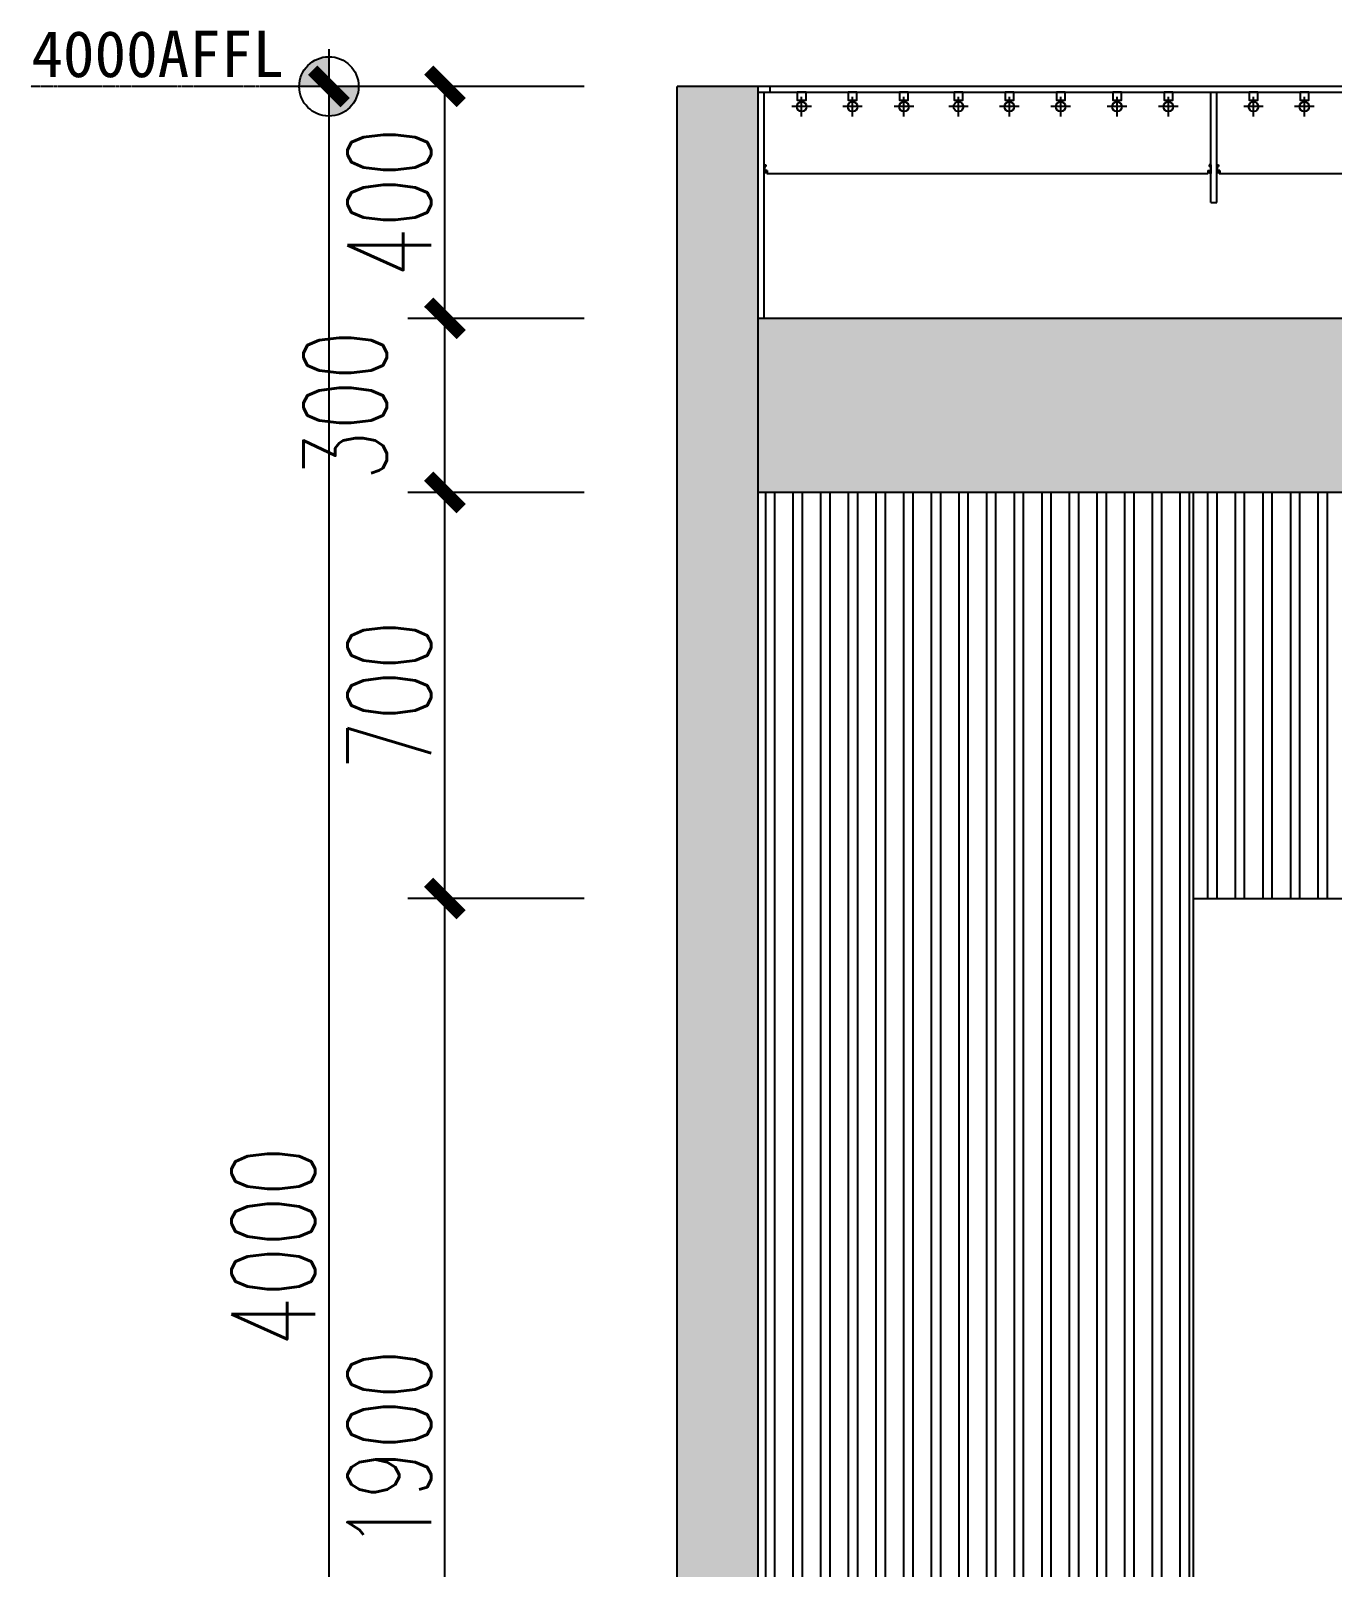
# Model space of a CAD drawing. Header units: millimetres. Extents: x 5625199 to 7433318, y -3316392 to -2552493.
# Drawn here: x 5842118 to 5844361, y -2675076 to -2672427 of the extents above; entities that cross this region are included whole.
import ezdxf

# ---------------------------------------------------------------- set-up
doc = ezdxf.new("R2010")
doc.units = ezdxf.units.MM
doc.header["$PDMODE"] = 35
doc.header["$PDSIZE"] = -10
doc.linetypes.add('M-CENTER', pattern=[11.25, 7.5, -1.25, 1.25, -1.25])
for name, color, linetype in [('155', 155, 'Continuous'), ('C-灯具', 51, 'Continuous'), ('D-外部标注', 165, 'Continuous'), ('PL-文字标注', 2, 'Continuous')]:
    doc.layers.add(name, color=color, linetype=linetype)
doc.styles.add('dop-S', font='')
doc.styles.add('标注-尺寸', font='simplex.shx', dxfattribs={"width": 0.7})
doc.styles.get('dop-S').set_extended_font_data('SimSun')
doc.dimstyles.new('副本 100', dxfattribs={"dimscale": 0.8, "dimtxt": 180, "dimasz": 70, "dimexe": 80, "dimexo": 100, "dimgap": 30, "dimtad": 1, "dimdec": 0, "dimrnd": 5, "dimdsep": 46, "dimtxsty": '标注-尺寸', "dimblk": 'ARCHTICK', "dimcen": 0.2, "dimdle": 5, "dimclrd": 8, "dimclre": 8, "dimclrt": 2, "dimadec": 0, "dimazin": 0, "dimtfac": 1, "dimtdec": 0, "dimtmove": 2, "dimatfit": 3, "dimldrblk": 'ccccc', "dimfxl": 300, "dimfxlon": 1, "dimtolj": 1, "dimtzin": 0, "dimarcsym": 0})

# ---------------------------------------------------------------- blocks, each defined once
blk = doc.blocks.new('A$C0C1D23EB')
at = {"layer": 'D-外部标注', "color": 8, "linetype": 'ByBlock'}
for p, q in [((0, 10.00002349566785), (0, 2.34956678468734e-05)), ((0, 10.00002349566785), (2, 10.00002349566785)), ((0, 2.34956678468734e-05), (1, 2.34956678468734e-05)), ((0.5, 9.500023495667847), (0.5, 0.5000234956678469)), ((0.5, 9.500023495667847), (1.5, 9.500023495667847)), ((3.5, 3.500023495609639), (0.5000000000582077, 3.500023495726055)), ((3, 3.000023495667847), (0.5000000000582077, 3.000023495726055)), ((0.5, 0.5000234956678469), (0.6396203899639659, 0.5000234956678469)), ((0.6396203899639659, 0.5000234956678469), (1.472953723277897, 3.000023495667847)), ((1, 2.34956678468734e-05), (2, 3.000023495667847)), ((1.5, 9.500023495667847), (1.5, 8.000023495667847)), ((1.5, 8.000023495667847), (2, 8.000023495667847)), ((2, 10.00002349566785), (2, 8.000023495667847)), ((3, 3.000023495667847), (2.999999999883585, 2.349565329495817e-05)), ((2.999999999883585, 2.349565329495817e-05), (3.499999999883585, 2.349565329495817e-05)), ((3.5, 3.500023495609639), (3.499999999883585, 2.349563874304295e-05))]:
    blk.add_line(p, q, dxfattribs=at)
blk = doc.blocks.new('A$C3DAF4441')
at = {"layer": 'C-灯具'}
for p, q in [((21.89221481536515, 54.28333961821045), (21.89221481536515, 10.49901834654156)), ((5.417945794761181e-05, 32.391178982376), (43.78437545115594, 32.391178982376))]:
    blk.add_line(p, q, dxfattribs=at)
blk.add_lwpolyline([(12.10515602992382, -2.894522913265973e-05), (31.67927360080648, -2.894522913265973e-05), (31.67927360080648, 17.74394263666181), (12.10515602992382, 17.74394263666181)], close=True, dxfattribs=at)
blk.add_circle((21.89221481536515, 32.391178982376), 10.946080317919, dxfattribs=at)
blk = doc.blocks.new('子标高')
h = blk.add_hatch(color=256)
edge = h.paths.add_edge_path()
edge.add_arc((-600.2409431565975, 0.2411642588631366), 50.95940477876864, 89.72884797535391, 180.2711520246482, ccw=False)
edge.add_line((-599.9997788977344, 51.19999838216972), (-599.9997788977344, -3.637978807091713e-12))
edge.add_line((-599.9997788977344, 0), (-651.1997772799077, 0))
edge = h.paths.add_edge_path()
edge.add_arc((-599.7586146388712, -0.2411642588667746), 50.95940477876958, -90.27115202464557, 0.271152024646824, ccw=False)
edge.add_line((-599.9997788977344, -51.19999838217336), (-599.9997788977344, 0))
edge.add_line((-599.9997788977344, 0), (-548.799780515561, 0))
for p, q in [((-599.9997788977344, 63.99999797771306), (-599.9997788977344, -63.9999979777167)), ((-200, 0), (-709.9997754219294, 0))]:
    blk.add_line(p, q)
at = {"linetype": 'M-CENTER', "ltscale": 0.5}
blk.add_line((-709.9997754219294, -3.637978807091713e-11), (-1113.972843062991, 9.822542779147625e-09), dxfattribs=at)
at = {"color": 5}
blk.add_circle((-599.9997788977344, 0), 51.19999838217197, dxfattribs=at)
at = {"style": 'dop-S'}
blk.add_attdef('标高', (-1232.206651260486, 15.99306680168957), '', height=99.99999684017962, dxfattribs=at)
blk = doc.blocks.new('_ArchTick')
at = {"color": 0, "linetype": 'ByBlock', "const_width": 0.4}
blk.add_lwpolyline([(-0.5, -0.5), (0.5, 0.5)], dxfattribs=at)
blk = doc.blocks.new('*D785')
at = {"layer": '155', "color": 8, "lineweight": -2, "ltscale": 500, "transparency": 16777216}
for p, q in [((5842831.894470419, -2675826.718903087), (5842831.894470419, -2673918.718903087)), ((5843071.894470419, -2673922.718903087), (5842767.894470419, -2673922.718903087)), ((5843071.894470419, -2675822.718903087), (5842767.894470419, -2675822.718903087))]:
    blk.add_line(p, q, dxfattribs=at)
at = {"layer": 'Defpoints', "color": 0, "transparency": 16777216}
for p in [(5842831.894470419, -2673922.718903087), (5844347.567057075, -2673922.718903087), (5844173.541497454, -2675822.718903087)]:
    blk.add_point(p, dxfattribs=at)
at = {"layer": '155', "color": 8, "linetype": 'ByBlock', "lineweight": -2, "transparency": 16777216, "xscale": 56, "yscale": 56, "zscale": 56}
for p, rotation in [((5842831.894470419, -2673922.718903087), 90), ((5842831.894470419, -2675822.718903087), 270)]:
    blk.add_blockref('_ArchTick', p, dxfattribs=dict(at, rotation=rotation))
at = {"layer": '155', "color": 2, "ltscale": 500, "transparency": 16777216, "insert": (5842735.894470419, -2674872.718903087), "char_height": 144, "attachment_point": 5, "rotation": 90, "style": '标注-尺寸'}
blk.add_mtext('\\A1;1900', dxfattribs=at)
blk = doc.blocks.new('ccccc')
h = blk.add_hatch(color=44)
h.dxf.hatch_style = 1
h.paths.add_polyline_path([(-1.713128774543292, -1.115298350458033), (-1.349075249163433, -1.474599215202033), (1e-16, 1e-16), (-1.349075249163433, 1.474599215202033), (-1.713128774543292, 1.115298350458033), (-0.4242640688316898, -1e-16)])
at = {"color": 44}
for p, q in [((-1.349075249163433, 1.474599215202033), (-1.713128774543292, 1.115298350458033)), ((0, 0), (-1.349075249163433, 1.474599215202033)), ((-1.713128774543292, 1.115298350458033), (-0.4242640688316897, 0)), ((-0.4242640688316897, 0), (-5.066636229632421, 0)), ((-1.713128774543292, -1.115298350458033), (-0.4242640688316897, 0)), ((0, 0), (-1.349075249163433, -1.474599215202033)), ((-1.349075249163433, -1.474599215202033), (-1.713128774543292, -1.115298350458033))]:
    blk.add_line(p, q, dxfattribs=at)
blk = doc.blocks.new('*D786')
at = {"layer": '155', "color": 8, "lineweight": -2, "ltscale": 500, "transparency": 16777216}
for p, q in [((5843071.894470419, -2673222.718903087), (5842767.894470419, -2673222.718903087)), ((5842831.894470419, -2673926.718903087), (5842831.894470419, -2673218.718903087)), ((5843071.894470419, -2673922.718903087), (5842767.894470419, -2673922.718903087))]:
    blk.add_line(p, q, dxfattribs=at)
at = {"layer": 'Defpoints', "color": 0, "transparency": 16777216}
for p in [(5842831.894470419, -2673222.718903087), (5843653.272876356, -2673222.718903087), (5844347.567057075, -2673922.718903087)]:
    blk.add_point(p, dxfattribs=at)
at = {"layer": '155', "color": 8, "linetype": 'ByBlock', "lineweight": -2, "transparency": 16777216, "xscale": 56, "yscale": 56, "zscale": 56}
for p, rotation in [((5842831.894470419, -2673222.718903087), 90), ((5842831.894470419, -2673922.718903087), 270)]:
    blk.add_blockref('_ArchTick', p, dxfattribs=dict(at, rotation=rotation))
at = {"layer": '155', "color": 2, "ltscale": 500, "transparency": 16777216, "insert": (5842735.894470419, -2673572.718903087), "char_height": 144, "attachment_point": 5, "rotation": 90, "style": '标注-尺寸'}
blk.add_mtext('\\A1;700', dxfattribs=at)
blk = doc.blocks.new('*D787')
at = {"layer": '155', "color": 8, "lineweight": -2, "ltscale": 500, "transparency": 16777216}
for p, q in [((5843071.894470419, -2672922.718903087), (5842767.894470419, -2672922.718903087)), ((5842831.894470419, -2673226.718903087), (5842831.894470419, -2672918.718903087)), ((5843071.894470419, -2673222.718903087), (5842767.894470419, -2673222.718903087))]:
    blk.add_line(p, q, dxfattribs=at)
at = {"layer": 'Defpoints', "color": 0, "transparency": 16777216}
for p in [(5842831.894470419, -2672922.718903087), (5843653.272876356, -2672922.718903087), (5843653.272876356, -2673222.718903087)]:
    blk.add_point(p, dxfattribs=at)
at = {"layer": '155', "color": 8, "linetype": 'ByBlock', "lineweight": -2, "transparency": 16777216, "xscale": 56, "yscale": 56, "zscale": 56}
for p, rotation in [((5842831.894470419, -2672922.718903087), 90), ((5842831.894470419, -2673222.718903087), 270)]:
    blk.add_blockref('_ArchTick', p, dxfattribs=dict(at, rotation=rotation))
at = {"layer": '155', "color": 2, "ltscale": 500, "transparency": 16777216, "insert": (5842659.894470419, -2673072.718903087), "char_height": 144, "attachment_point": 5, "rotation": 90, "style": '标注-尺寸'}
blk.add_mtext('\\A1;300', dxfattribs=at)
blk = doc.blocks.new('*D788')
at = {"layer": '155', "color": 8, "lineweight": -2, "ltscale": 500, "transparency": 16777216}
for p, q in [((5843071.894470419, -2672522.718903087), (5842767.894470419, -2672522.718903087)), ((5842831.894470419, -2672926.718903087), (5842831.894470419, -2672518.718903087)), ((5843071.894470419, -2672922.718903087), (5842767.894470419, -2672922.718903087))]:
    blk.add_line(p, q, dxfattribs=at)
at = {"layer": 'Defpoints', "color": 0, "transparency": 16777216}
for p in [(5842831.894470419, -2672522.718903087), (5843231.894470419, -2672522.718903087), (5843653.272876356, -2672922.718903087)]:
    blk.add_point(p, dxfattribs=at)
at = {"layer": '155', "color": 8, "linetype": 'ByBlock', "lineweight": -2, "transparency": 16777216, "xscale": 56, "yscale": 56, "zscale": 56}
for p, rotation in [((5842831.894470419, -2672522.718903087), 90), ((5842831.894470419, -2672922.718903087), 270)]:
    blk.add_blockref('_ArchTick', p, dxfattribs=dict(at, rotation=rotation))
at = {"layer": '155', "color": 2, "ltscale": 500, "transparency": 16777216, "insert": (5842735.894470419, -2672722.718903087), "char_height": 144, "attachment_point": 5, "rotation": 90, "style": '标注-尺寸'}
blk.add_mtext('\\A1;400', dxfattribs=at)
blk = doc.blocks.new('*D789')
at = {"layer": '155', "color": 8, "lineweight": -2, "ltscale": 500, "transparency": 16777216}
for p, q in [((5842871.894691521, -2672522.718903087), (5842567.894691521, -2672522.718903087)), ((5842631.894691521, -2672518.718903087), (5842631.894691521, -2676526.718903087)), ((5842871.894691521, -2676522.718903087), (5842567.894691521, -2676522.718903087))]:
    blk.add_line(p, q, dxfattribs=at)
at = {"layer": 'Defpoints', "color": 0, "transparency": 16777216}
for p in [(5843231.894470419, -2672522.718903087), (5842631.894691521, -2676522.718903087), (5843372.00024625, -2676522.718903087)]:
    blk.add_point(p, dxfattribs=at)
at = {"layer": '155', "color": 8, "linetype": 'ByBlock', "lineweight": -2, "transparency": 16777216, "xscale": 56, "yscale": 56, "zscale": 56}
for p, rotation in [((5842631.894691521, -2672522.718903087), 90), ((5842631.894691521, -2676522.718903087), 270)]:
    blk.add_blockref('_ArchTick', p, dxfattribs=dict(at, rotation=rotation))
at = {"layer": '155', "color": 2, "ltscale": 500, "transparency": 16777216, "insert": (5842535.894691521, -2674522.718903087), "char_height": 144, "attachment_point": 5, "rotation": 90, "style": '标注-尺寸'}
blk.add_mtext('\\A1;4000', dxfattribs=at)

msp = doc.modelspace()

# ---------------------------------------------------------------- hatches: boundary and pattern name
at = {"layer": '155', "ltscale": 500}
h = msp.add_hatch(dxfattribs=at)
h.set_pattern_fill('钢筋混凝土', color=250, scale=3)
h.set_pattern_definition([(45, (230312.0684931936, -417409.755274), (-5.303300858899106, 5.303300858899107), []), (50, (230312.0684931936, -417409.755274), (21.5178054780226, -1.882564049477853), [2.25, -24.74999999999999]), (355, (230312.0684931936, -417409.755274), (-4.162540008390001, 22.56576401100035), [1.8, -19.8]), (100.4514, (230313.8616435936, -417409.9121542), (17.35528145142065, 20.68318626182861), [1.912205699999999, -21.03426335999999]), (46.1842, (230312.0684931936, -417403.755274), (32.01723145876933, -4.965570429870545), [3.375, -37.125]), (96.6356, (230314.7365955436, -417404.16907321), (28.0398811664611, 29.22353612701324), [2.86830864, -31.55139]), (351.1842, (230312.0684931936, -417403.755274), (28.03985835400881, 29.22355802775973), [2.7, -29.7]), (21, (230315.0684931936, -417405.255274), (17.90721156355385, -12.07856671996016), [2.25, -24.75]), (326, (230315.0684931936, -417405.255274), (7.299459957647468, 21.75450135140559), [1.8, -19.79999999999999]), (71.4514, (230316.5607601836, -417406.26182218), (25.20667885744471, 9.675914901298569), [1.9122057, -21.03426336]), (37.50000000000001, (230312.0684931936, -417409.755274), (0.3647956595187181, 9.986815614939346), [0, -19.56, 0, -20.1, 0, -19.875]), (7.499999999999999, (230312.0684931936, -417409.755274), (7.892086123264457, 11.83235135647081), [0, -11.46, 0, -19.11, 0, -7.574999999999998]), (327.5, (230305.3784931936, -417409.755274), (16.01467308517227, -0.6766461520313927), [0, -7.499999999999998, 0, -23.4, 0, -31.04999999999999]), (317.5, (230302.3784931936, -417409.755274), (17.49558508027159, 3.003149469969532), [0, -9.75, 0, -15.54, 0, -22.05])])
h.paths.add_polyline_path([(5843231.894470419, -2672522.718903087), (5843231.894470419, -2676572.718903087), (5843372.00024625, -2676572.718903087), (5843372.00024625, -2672522.718903087)])
h.paths.add_polyline_path([(5847772.028472622, -2672522.718903087), (5847772.028472622, -2676572.718903087), (5847912.028472622, -2676572.718903087), (5847912.028472622, -2672522.718903087)])
h = msp.add_hatch(dxfattribs=at)
h.set_pattern_fill('CONC', color=250, scale=8)
h.set_pattern_definition([(0, (273595.864621, -417279.707274), (0, 203.2), [0, -203.2]), (0, (273597.896621, -417350.827274), (0, 203.2), [0, -203.2]), (0, (273603.992621, -417241.099274), (0, 203.2), [0, -203.2]), (338.1986, (273498.328621, -417304.091274), (609.6000554757884, -203.1999818137322), [21.8852496, -1072.3802784]), (216.8699, (273518.648621, -417312.219274), (609.5999833019287, 406.4000250471061), [10.16, -1005.84]), (130.6013, (273510.520621, -417318.315274), (1016.000085595377, -1219.199800489248), [18.734024, -1854.6773168]), (206.5651, (273443.464621, -417342.699274), (-203.1998288935924, -203.2002660693445), [4.5437552, -449.8252624]), (326.3099, (273439.400621, -417344.731274), (406.3999101390998, -203.2002711718614), [7.3265792, -725.3215872]), (108.4349, (273445.496621, -417348.795274), (-203.1996755348544, 406.4000883092897), [6.4257936, -636.149096]), (225, (273573.512621, -417363.019274), (-5.684341886080801e-14, -203.2000628800272), [8.6209632, -278.7471184]), (0, (273567.416621, -417369.115274), (203.2, 203.2), [12.192, -191.008]), (135, (273579.608621, -417369.115274), (-203.2000651427688, 1.4210854715202e-14), [8.62096, -278.7471184]), (251.5651, (273549.128621, -417232.971274), (203.1996750288869, 406.4000918510402), [6.425792, -636.149096]), (0, (273547.096621, -417239.067274), (203.2, 203.2), [10.16, -193.04]), (143.1301, (273557.2566209999, -417239.067274), (-609.5999833019288, 406.4000250471062), [10.16, -1005.84]), (213.6901, (273441.432621, -417230.939274), (406.3999074765396, 203.2002693968192), [7.326576, -725.3215872]), (341.5651, (273435.336621, -417235.003274), (-406.4000918510402, 203.1996750288873), [12.851584, -629.7233024]), (126.8699, (273447.528621, -417239.067274), (406.4000250471061, -609.5999833019287), [10.16, -1005.84]), (0, (273500.360621, -417239.067274), (0, 203.2), [0, -203.2]), (0, (273445.496621, -417291.899274), (0, 203.2), [0, -203.2]), (0, (273502.392621, -417367.083274), (0, 203.2), [0, -203.2]), (0, (273557.2566209999, -417304.091274), (0, 203.2), [0, -203.2]), (0, (273498.328621, -417269.547274), (0, 203.2), [0, -203.2]), (0, (273453.624621, -417263.451274), (0, 203.2), [0, -203.2]), (0, (273471.912621, -417275.643274), (0, 203.2), [0, -203.2]), (0, (273463.784621, -417324.411274), (0, 203.2), [0, -203.2]), (0, (273415.016621, -417316.283274), (0, 203.2), [0, -203.2]), (0, (273417.048621, -417269.547274), (0, 203.2), [0, -203.2]), (0, (273410.952621, -417224.843274), (0, 203.2), [0, -203.2]), (0, (273473.944621, -417216.715274), (0, 203.2), [0, -203.2]), (0, (273518.648621, -417208.587274), (0, 203.2), [0, -203.2]), (0, (273589.768621, -417216.715274), (0, 203.2), [0, -203.2]), (0, (273541.000621, -417279.707274), (0, 203.2), [0, -203.2]), (0, (273520.680621, -417243.131274), (0, 203.2), [0, -203.2]), (0, (273536.936621, -417340.667274), (0, 203.2), [0, -203.2]), (0, (273475.976621, -417350.827274), (0, 203.2), [0, -203.2]), (0, (273536.936621, -417395.531274), (0, 203.2), [0, -203.2]), (0, (273469.880621, -417383.339274), (0, 203.2), [0, -203.2]), (0, (273404.856621, -417389.435274), (0, 203.2), [0, -203.2]), (0, (273429.240621, -417399.595274), (0, 203.2), [0, -203.2]), (0, (273431.272621, -417371.147274), (0, 203.2), [0, -203.2]), (0, (273567.416621, -417403.659274), (0, 203.2), [0, -203.2]), (0, (273591.800621, -417320.347274), (0, 203.2), [0, -203.2]), (0, (273581.640621, -417259.387274), (0, 203.2), [0, -203.2]), (0, (273488.168621, -417405.691274), (0, 203.2), [0, -203.2])])
h.paths.add_polyline_path([(5847272.227900331, -2672922.718903087), (5847262.227900331, -2672922.718903087), (5843382.00024625, -2672922.718903087), (5843372.00024625, -2672922.718903087), (5843372.00024625, -2673222.718903087), (5847772.028472622, -2673222.718903087), (5847772.028472622, -2672522.718903087), (5847272.227900331, -2672522.718903087)])
h = msp.add_hatch(dxfattribs=at)
h.set_pattern_fill('ANSI32', color=250, scale=5, angle=45)
h.set_pattern_definition([(90, (273402.824621, -417409.755274), (-47.625, 2.916190190469636e-15), []), (90, (273418.699627857, -417393.880267143), (-47.625, 2.916190190469636e-15), [])])
h.paths.add_polyline_path([(5843372.00024625, -2673222.718903087), (5843372.00024625, -2676522.718903087), (5844122.00024625, -2676522.718903087), (5844122.00024625, -2673222.718903087)])
h.paths.add_polyline_path([(5844122.00024625, -2675822.718903087), (5844122.00024625, -2676522.718903087), (5846822.00024625, -2676522.718903087), (5846822.00024625, -2675822.718903087)])
h.paths.add_polyline_path([(5846822.00024625, -2673222.718903087), (5846822.00024625, -2676522.718903087), (5847772.028472622, -2676522.718903087), (5847772.028472622, -2673222.718903087)])
h.paths.add_polyline_path([(5846822.00024625, -2673922.718903087), (5846822.00024625, -2673222.718903087), (5844122.00024625, -2673222.718903087), (5844122.00024625, -2673922.718903087)])

# ---------------------------------------------------------------- linework, layer by layer
at = {"color": 4, "linetype": 'ByBlock'}
for p, q in [((5843372.00024625, -2672532.718903087, -0.0006651392265064493), (5847262.227900331, -2672532.718903087, -9.278193071121806e-05)), ((5843382.00024625, -2672922.718903087), (5843382.00024625, -2672532.718903087)), ((5844152.106146052, -2672722.718903087), (5844152.106146052, -2672532.718903087)), ((5844162.106146052, -2672722.718903087), (5844162.106146052, -2672532.718903087)), ((5844152.106146052, -2672722.718903087), (5844162.106146052, -2672722.718903087)), ((5843382.00024625, -2672922.718903087), (5843372.00024625, -2672922.718903087))]:
    msp.add_line(p, q, dxfattribs=at)
at = {"color": 8, "linetype": 'ByBlock'}
for p, q in [((5843392.00024625, -2672522.718903087), (5843392.00024625, -2672532.718903087)), ((5843392.00024625, -2672532.718903087), (5847262.227900331, -2672532.718903087)), ((5843387.25024625, -2672672.718903087, -0.0006611540127008193), (5844146.856146052, -2672672.718867843, -0.0005214102040083175)), ((5844167.356146052, -2672672.718903087, -0.0006611540127008193), (5844926.856146052, -2672672.718867843, -0.0005214102040083175))]:
    msp.add_line(p, q, dxfattribs=at)
at = {"layer": '155', "color": 7, "ltscale": 500}
for p, q in [((5843231.894470419, -2676572.718903087), (5843231.894470419, -2672522.718903087)), ((5847912.028472622, -2672522.718903087), (5843231.894470419, -2672522.718903087)), ((5843372.00024625, -2676572.718903087), (5843372.00024625, -2672522.718903087))]:
    msp.add_line(p, q, dxfattribs=at)
at = {"layer": '155', "color": 250, "ltscale": 500}
msp.add_line((5847262.227900331, -2672922.718903087), (5843382.00024625, -2672922.718903087), dxfattribs=at)
at = {"layer": '155', "ltscale": 500}
msp.add_line((5847772.028472622, -2673222.718903087), (5843372.00024625, -2673222.718903087), dxfattribs=at)
at = {"layer": '155', "color": 4, "ltscale": 500}
for p, q in [((5844122.00024625, -2676522.718903087), (5844122.00024625, -2673222.718903087)), ((5844122.00024625, -2673922.718903087), (5846822.00024625, -2673922.718903087))]:
    msp.add_line(p, q, dxfattribs=at)

# ---------------------------------------------------------------- block references
at = {"layer": 'D-外部标注', "xscale": 0.7680000000000002, "yscale": 0.7680000000000002, "zscale": 0.7680000000000002, "rotation": 180}
for p in [(5843463.497410688, -2672532.718925317, 8.893843933354502e-05), (5843551.262626044, -2672532.718925317, 8.893843933354502e-05), (5843639.780687625, -2672532.718925317, 8.893843933354502e-05), (5843733.814273985, -2672532.718925317, 8.893843933354502e-05), (5843821.579489342, -2672532.718925317, 8.893843933354502e-05), (5843910.097550922, -2672532.718925317, 8.893843933354502e-05), (5844007.109920055, -2672532.718925317, 8.893843933354502e-05), (5844095.627981635, -2672532.718925317, 8.893843933354502e-05), (5844242.320697211, -2672532.718925317, 8.893843933354502e-05), (5844330.085912568, -2672532.718925317, 8.893843933354502e-05)]:
    msp.add_blockref('A$C3DAF4441', p, dxfattribs=at)
at = {"layer": 'D-外部标注', "color": 15, "yscale": 1.5, "zscale": 1.5}
for p, xscale in [((5843382.00024625, -2672672.71893833, -0.0006611540127008193), 1.5), ((5844152.106146052, -2672672.718903087, -0.0005214102040083175), -1.5), ((5844162.106146052, -2672672.71893833, -0.0006611540127008193), 1.5)]:
    msp.add_blockref('A$C0C1D23EB', p, dxfattribs=dict(at, xscale=xscale))
at = {"layer": 'PL-文字标注', "color": 4, "linetype": 'M-CENTER'}
ref = msp.add_blockref('子标高', (5843231.894470419, -2672522.718903087), dxfattribs=at)
ref.add_attrib('标高', '4000AFFL', (5842118.995937475, -2672506.725836285), dxfattribs={"layer": '0', "height": 80, "style": 'dop-S'})

# ---------------------------------------------------------------- dimensions: what is measured, and where the dimension line sits
at = {"layer": '155', "ltscale": 500}
for base, p1, p2, picture, middle in [((5842631.894691521, -2676522.718903087), (5843231.894470419, -2672522.718903087), (5843372.00024625, -2676522.718903087), '*D789', (5842535.894691521, -2674522.718903087)), ((5842831.894470419, -2672522.718903087), (5843653.272876356, -2672922.718903087), (5843231.894470419, -2672522.718903087), '*D788', (5842735.894470419, -2672722.718903087)), ((5842831.894470419, -2672922.718903087), (5843653.272876356, -2673222.718903087), (5843653.272876356, -2672922.718903087), '*D787', (5842659.894470419, -2673072.718903087)), ((5842831.894470419, -2673222.718903087), (5844347.567057075, -2673922.718903087), (5843653.272876356, -2673222.718903087), '*D786', (5842735.894470419, -2673572.718903087)), ((5842831.894470419, -2673922.718903087), (5844173.541497454, -2675822.718903087), (5844347.567057075, -2673922.718903087), '*D785', (5842735.894470419, -2674872.718903087))]:
    dim = msp.add_linear_dim(base=base, p1=p1, p2=p2, angle=90, dimstyle='副本 100', dxfattribs=at)
    dim.commit()
    dim.dimension.update_dxf_attribs({"geometry": picture, "text_midpoint": middle})

doc.saveas('drawing.dxf')
